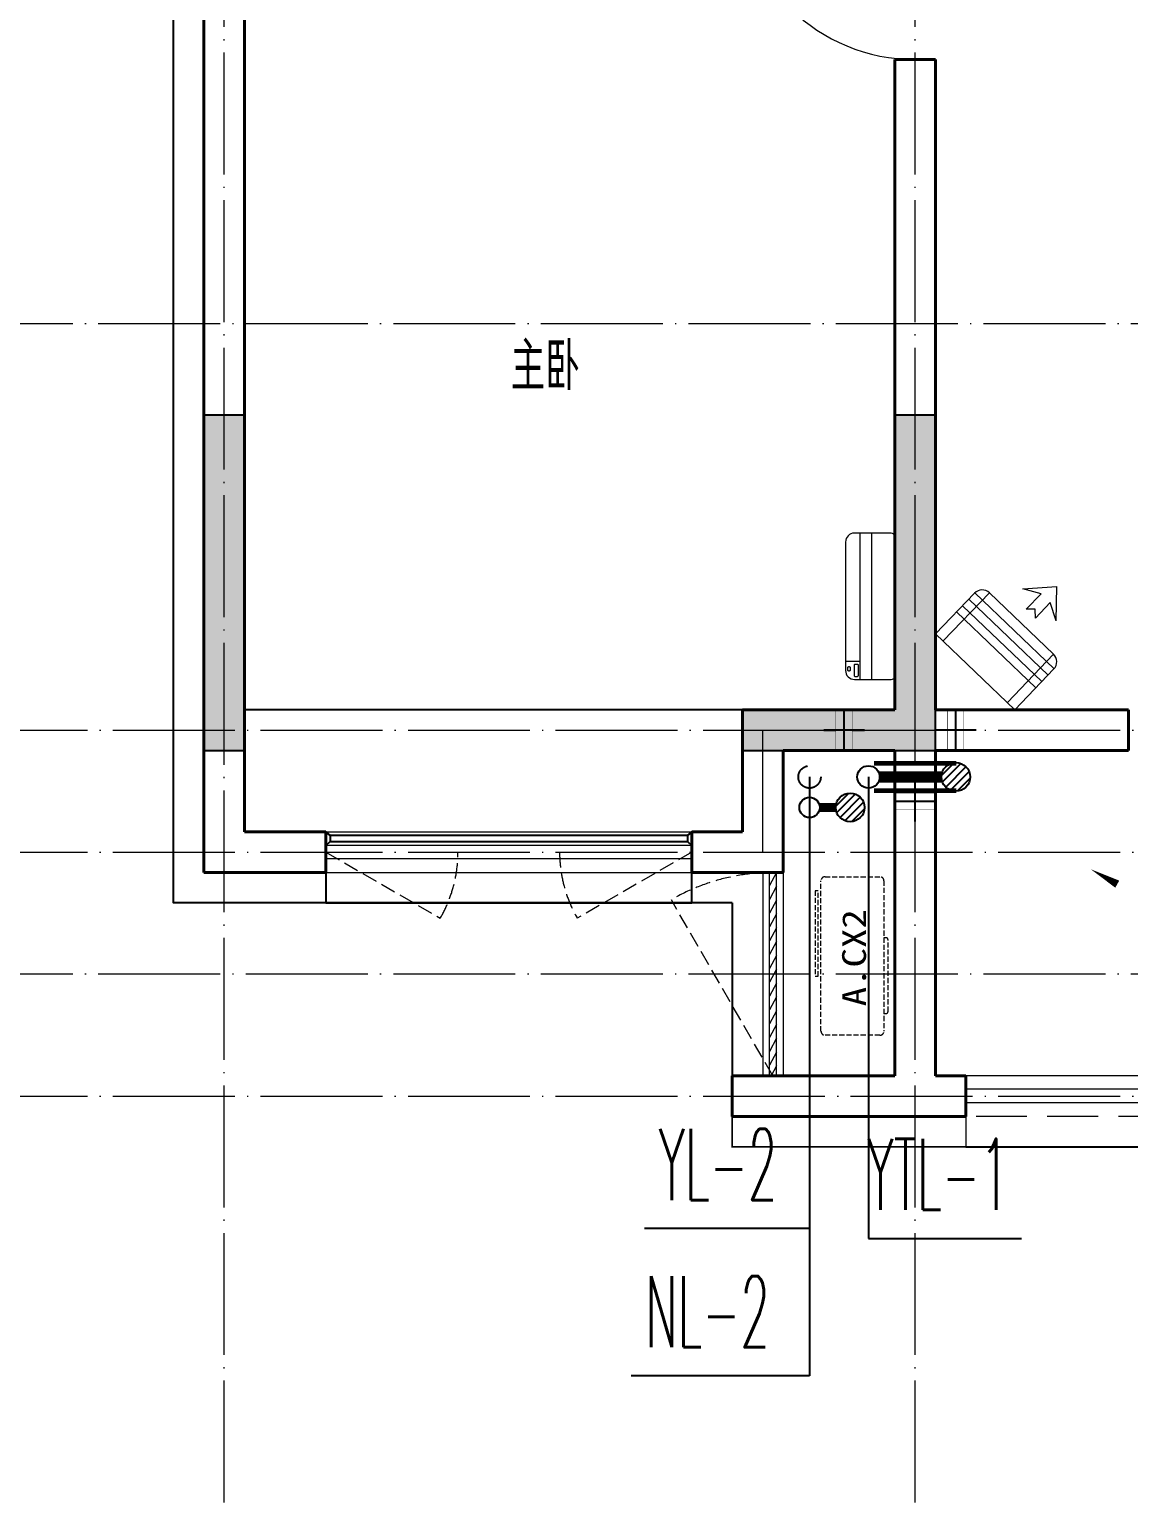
# Model space of a CAD drawing. Extents: x 27938 to 1042331, y -235042 to 1535213.
# Drawn here: x 681458 to 686867, y 362824 to 370072 of the extents above; entities that cross this region are included whole.
import ezdxf

# ---------------------------------------------------------------- set-up
doc = ezdxf.new("R2010")
doc.units = 0
doc.header["$LTSCALE"] = 1000
doc.header["$MEASUREMENT"] = 0
doc.linetypes.add('DASH', pattern=[0.35, 0.25, -0.1])
doc.linetypes.add('DOTE', pattern=[2.42, 2, -0.2, 0.02, -0.2])
for name, color, linetype in [('$RECOVER_210609100354-0', 7, 'Continuous'), ('3-栏杆1', 135, 'Continuous'), ('3.5方案汇报，与郭总、侯月琴确定户型_t8$0$2020.03.04 -1安徽标准化洋房户型(UA）_t8_t8$0$看线', 154, 'Continuous'), ('COLUMN', 9, 'Continuous'), ('DIM_凝结', 3, 'Continuous'), ('DIM_阳台', 132, 'Continuous'), ('DIM_雨水', 3, 'Continuous'), ('EQUIP_地漏', 7, 'Continuous'), ('PIPE-凝结', 150, 'N'), ('PIPE-阳台', 132, 'YT'), ('PUB_TEXT', 4, 'Continuous'), ('VALVE_不分区给水', 7, 'Continuous'), ('VPIPE-凝结', 150, 'Continuous'), ('VPIPE-阳台', 132, 'YT'), ('VPIPE-雨水', 4, 'DASH'), ('机电标识类', 1, 'Continuous'), ('看线', 251, 'Continuous')]:
    doc.layers.add(name, color=color, linetype=linetype)
for name, color, linetype, lineweight in [('DOTE', 19, 'DOTE', 9), ('PUB_HATCH', 8, 'Continuous', 9), ('WALL', 9, 'Continuous', 40), ('WINDOW', 8, 'Continuous', 15), ('平面-排水沟', 86, 'Continuous', 15), ('平面-栏杆', 135, 'Continuous', 15), ('平面-看线', 45, 'Continuous', 15), ('平面-空调室内机', 176, 'Continuous', 9), ('平面-空调预留孔', 173, 'Continuous', 15), ('空调', 76, 'Continuous', 13)]:
    doc.layers.add(name, color=color, linetype=linetype, lineweight=lineweight)
doc.styles.add('_TWT_SERIAL', font='simplex.shx', dxfattribs={"width": 0.6, "oblique": 10, "height": 3, "bigfont": 'aadri.shx'})
doc.styles.get("Standard").update_dxf_attribs({"font": 'gbenor.shx', "bigfont": 'gbcbig.shx'})
doc.styles.add('黑体', font='simhei.ttf')
doc.linetypes.add('N', pattern='A,3,-0.2,["N",Standard,S=0.25,R=0,X=-0.1,Y=-0.115],-0.2', length=3.4)
doc.linetypes.add('YT', pattern='A,3,-0.2,["YT",Standard,S=0.25,R=0,X=-0.1,Y=-0.115],-0.35', length=3.55)

# ---------------------------------------------------------------- blocks, each defined once
blk = doc.blocks.new('DSFDS')
at = {"layer": '3-栏杆1', "color": 0}
for p, q in [((490702.7, 517230.7), (490682.5, 517248.5)), ((490682.5, 517248.5), (490702.7, 517230.7)), ((492462.2, 517230.6), (490702.7, 517230.7)), ((490702.7, 517230.7), (490702.7, 517201.4)), ((492462.2, 517230.7), (492482.5, 517248.5)), ((492482.5, 517248.5), (492462.2, 517230.7)), ((492462.2, 517230.7), (492462.2, 517201.4)), ((490682.5, 517181.5), (490702.7, 517201.4)), ((490702.7, 517201.4), (492462.2, 517201.3)), ((492462.2, 517201.4), (492482.5, 517181.5)), ((492482.5, 517181.5), (492462.2, 517201.4))]:
    blk.add_line(p, q, dxfattribs=at)
blk = doc.blocks.new('dongkong')
at = {"color": 0}
blk.add_wipeout([(-603756, 210771), (-603756, 210570.8), (-603836, 210570.8), (-603836, 210771)], dxfattribs=at)
at = {"layer": '机电标识类', "color": 0, "linetype": 'DASH', "ltscale": 400}
for p, q in [((-603796, 210771), (-603796, 210570.8)), ((-603896, 210670.7), (-603696, 210670.7))]:
    blk.add_line(p, q, dxfattribs=at)
at = {"layer": '空调', "color": 0, "linetype": 'DASH', "const_width": 2}
blk.add_lwpolyline([(-603756, 210771), (-603756, 210570.8), (-603836, 210570.8), (-603836, 210771)], close=True, dxfattribs=at)
blk = doc.blocks.new('ferre')
at = {"layer": '平面-空调预留孔', "color": 0, "linetype": 'DASH', "ltscale": 0.1}
for p, q in [((93392.7, 115403.5), (93392.7, 115393.5)), ((93765.6, 115393.5), (93765.6, 115403.5)), ((93402.7, 115383.5), (93755.6, 115383.5))]:
    blk.add_line(p, q, dxfattribs=at)
blk.add_lwpolyline([(94045.9, 115403.5), (93305.9, 115403.5, -0.414214), (93285.9, 115423.5), (93285.9, 115693.5, -0.414214), (93305.9, 115713.5), (94045.9, 115713.5, -0.414214), (94065.9, 115693.5), (94065.9, 115423.5, -0.414214)], format="xyb", close=True, dxfattribs=at)
blk.add_lwpolyline([(93996.7, 115742.6), (93576.8, 115742.6), (93576.8, 115727.5), (93996.7, 115727.5)], close=True, dxfattribs=at)
for centre, start, end in [((93402.7, 115393.5), 180, 270), ((93755.6, 115393.5), 270, 0)]:
    blk.add_arc(centre, 10, start, end, dxfattribs=at)
at = {"layer": '平面-空调预留孔', "color": 0, "linetype": 'DASH', "ltscale": 0.1, "style": '黑体', "width": 1.2}
blk.add_text('A.CX2', height=117.05, dxfattribs=at).set_placement((93428.3, 115492.1))
blk = doc.blocks.new('fergve')
at = {"layer": '平面-空调预留孔', "color": 8, "linetype": 'DASH', "ltscale": 0.1}
blk.add_blockref('ferre', (25670, -60415.8), dxfattribs=at)
blk = doc.blocks.new('A$C001338C2')
at = {"color": 0}
for p, q in [((845, 303.6), (55, 303.6)), ((109.1, 214.8), (109.1, 303.6)), ((0, 248.6), (0, 22)), ((900, 22), (900, 248.6)), ((22, 0), (878, 0))]:
    blk.add_line(p, q, dxfattribs=at)
at = {"color": 0, "lineweight": 5}
for p, q in [((900, 214.8), (0, 214.8)), ((900, 143.2), (0, 143.2))]:
    blk.add_line(p, q, dxfattribs=at)
at = {"color": 0}
for points in [[(73.1, 275), (56.8, 275, -0.414214), (51.3, 280.5), (51.3, 283.4, -0.414214), (56.8, 288.9), (73.1, 288.9, -0.414214), (78.6, 283.4), (78.6, 280.5, -0.414214)], [(89.2, 226.4), (22.2, 226.4, -0.414214), (16.7, 231.9), (16.7, 243.1, -0.414214), (22.2, 248.6), (89.2, 248.6, -0.414214), (94.7, 243.1), (94.7, 231.9, -0.414214)]]:
    blk.add_lwpolyline(points, format="xyb", close=True, dxfattribs=at)
for centre, radius, start, end in [((55, 248.6), 55, 90, 180), ((845, 248.6), 55, 360, 90), ((22, 22), 22, 180, 270), ((878, 22), 22, 270, 360)]:
    blk.add_arc(centre, radius, start, end, dxfattribs=at)
blk = doc.blocks.new('dasdasf1sa2f31as32f')
at = {"color": 0}
for p, q in [((-116, 585.6), (43.3, 640.5)), ((-22.8, 585.5), (-116, 585.6)), ((-22.8, 585.5), (-73.4, 493.2)), ((82.7, 476.6), (43.3, 640.5)), ((-269.8, 524.3), (-427.7, 236.5)), ((-269.8, 524.3), (113.7, 314)), ((32.4, 555.1), (-18.1, 462.9)), ((82.7, 476.6), (32.4, 555.1)), ((-473.5, 259.7), (-339.5, 504)), ((114.7, 208.4), (-359.1, 468.2)), ((134.6, 245.5), (-338.8, 505.1)), ((-31.3, 504.4), (-73.4, 493.2)), ((-18.1, 462.9), (-31.3, 504.4)), ((72.3, 131.9), (-401.1, 391.6)), ((92.6, 168.8), (-380.9, 428.5)), ((113.7, 314), (-44.2, 26.2)), ((0, 0), (-473.5, 259.7)), ((134, 244.4), (0, 0))]:
    blk.add_line(p, q, dxfattribs=at)
for centre, start, end in [((-294.5, 479.4), 61.25933, 151.25933), ((89, 269), 331.25933, 61.25933)]:
    blk.add_arc(centre, 51.3, start, end, dxfattribs=at)
blk = doc.blocks.new('GFDGDGRDGRDG')
at = {"layer": 'DOTE', "linetype": 'DOTE', "ltscale": 0.3}
for p, q in [((575593.7, 360558.3), (575593.7, 376108.3)), ((578993.7, 360558.3), (578993.7, 368758.3)), ((626393.7, 366358.3), (573593.7, 366358.3)), ((573593.7, 364358.3), (626393.7, 364358.3)), ((578243.7, 363758.3), (578243.7, 364358.3)), ((573593.7, 363758.3), (626393.7, 363758.3)), ((626393.7, 363158.3), (573593.7, 363158.3)), ((573593.7, 362558.3), (626393.7, 362558.3))]:
    blk.add_line(p, q, dxfattribs=at)
blk = doc.blocks.new('HFHFHFHFTF')
at = {"layer": 'PUB_HATCH'}
for points in [[(536216.6, 366523.7), (536416.6, 366523.7), (536416.6, 368173.7), (536216.6, 368173.7)], [(539816.6, 366523.7), (539816.6, 368173.7), (539616.6, 368173.7), (539616.6, 366723.7), (538866.6, 366723.7), (538866.6, 366523.7)]]:
    blk.add_hatch(color=256, dxfattribs=at).paths.add_polyline_path(points)
at = {"layer": 'COLUMN', "color": 8}
for p, q in [((536416.6, 368173.7), (536216.6, 368173.7)), ((536216.6, 368173.7), (536216.6, 366523.7)), ((536416.6, 366523.7), (536416.6, 368173.7)), ((539816.6, 368173.7), (539616.6, 368173.7)), ((539616.6, 368173.7), (539616.6, 366723.7)), ((539816.6, 366523.7), (539816.6, 368173.7)), ((539616.6, 366723.7), (538866.6, 366723.7)), ((538866.6, 366723.7), (538866.6, 366523.7)), ((536216.6, 366523.7), (536416.6, 366523.7)), ((538866.6, 366523.7), (539816.6, 366523.7))]:
    blk.add_line(p, q, dxfattribs=at)
blk = doc.blocks.new('$VALVE$00000533')
at = {"ltscale": 0.5, "const_width": 25}
for points in [[(-225, 75), (225, 75)], [(-225, -75), (225, -75)]]:
    blk.add_lwpolyline(points, dxfattribs=at)
blk = doc.blocks.new('$WINLIB2D$00000001')
at = {"color": 0}
for points in [[(-0.5, 0.5), (-0.5, -0.5)], [(-0.5, 0.5), (0.5, 0.5)], [(0.5, -0.5), (0.5, 0.5)], [(0.5, 0.1667), (-0.5, 0.1667)], [(0.5, -0.1667), (-0.5, -0.1667)], [(-0.5, -0.5), (0.5, -0.5)]]:
    blk.add_lwpolyline(points, dxfattribs=at)
blk = doc.blocks.new('$DorLib2D$00000001')
for p, q in [((0.45, 0.975), (0.5, 0.975)), ((0.45, 0), (0.45, 0.975)), ((0.5, 0), (0.5, 0.975)), ((0.5, 0), (0.45, 0))]:
    blk.add_line(p, q)
at = {"lineweight": 13}
blk.add_arc((0.475, 0), 0.975, 91.46928, 180, dxfattribs=at)
blk = doc.blocks.new('$WINLIB2D$00000039')
at = {"color": 0}
for points in [[(-0.5, 0.5), (-0.5, -0.5)], [(0.5, 0.5), (-0.5, 0.5)], [(0.5, -0.5), (0.5, 0.5)], [(-0.5, 0.1667), (0.5, 0.1667)], [(-0.3839, -0.1667), (-0.448, 0.1667)], [(-0.3159, -0.1667), (-0.38, 0.1667)], [(-0.2479, -0.1667), (-0.312, 0.1667)], [(-0.1799, -0.1667), (-0.244, 0.1667)], [(-0.1119, -0.1667), (-0.176, 0.1667)], [(-0.0439, -0.1667), (-0.108, 0.1667)], [(0.0241, -0.1667), (-0.04, 0.1667)], [(0.0921, -0.1667), (0.028, 0.1667)], [(0.16, -0.1667), (0.0959, 0.1667)], [(0.228, -0.1667), (0.1639, 0.1667)], [(0.296, -0.1667), (0.2319, 0.1667)], [(0.364, -0.1667), (0.2999, 0.1667)], [(0.432, -0.1667), (0.3679, 0.1667)], [(0.5, -0.1667), (0.4359, 0.1667)], [(-0.4519, -0.1667), (-0.5, 0.0836)], [(-0.5, -0.1667), (0.5, -0.1667)], [(0.5, -0.5), (-0.5, -0.5)]]:
    blk.add_lwpolyline(points, dxfattribs=at)
blk = doc.blocks.new('$TwtSys$00000141')
for p, q in [((-141, 12), (-15, 138)), ((-141, 12), (-15, 138)), ((-131, -53), (53, 131)), ((-131, -53), (53, 131)), ((-100, -100), (100, 100)), ((-100, -100), (100, 100)), ((-49, -131), (131, 49)), ((-49, -131), (131, 49)), ((17, -138), (138, -17)), ((17, -138), (138, -17))]:
    blk.add_line(p, q)
blk.add_circle((0, 0), 141)
blk.add_circle((0, 0), 141)

msp = doc.modelspace()

# ---------------------------------------------------------------- linework, layer by layer
at = {"layer": '$RECOVER_210609100354-0', "color": 8, "const_width": 8}
msp.add_lwpolyline([(684916.6, 364723.7), (684916.6, 364573.7), (686066.6, 364573.7), (686066.6, 364723.7)], dxfattribs=at)
at = {"layer": '3.5方案汇报，与郭总、侯月琴确定户型_t8$0$2020.03.04 -1安徽标准化洋房户型(UA）_t8_t8$0$看线', "color": 8, "ltscale": 10}
msp.add_lwpolyline([(684966.6, 366723.7), (682516.6, 366723.7)], dxfattribs=at)
at = {"layer": 'DIM_凝结'}
for p, q in [((685296.6, 366243.7), (685296.6, 363447.8)), ((685296.6, 363447.8), (684418.6, 363447.8))]:
    msp.add_line(p, q, dxfattribs=at)
at = {"layer": 'DIM_阳台'}
for p, q in [((685586.6, 366393.7), (685586.6, 364123.6)), ((685586.6, 364123.6), (686339.2, 364123.6))]:
    msp.add_line(p, q, dxfattribs=at)
at = {"layer": 'DIM_雨水'}
for p, q in [((685296.6, 366393.7), (685296.6, 364172)), ((685296.6, 364172), (684483.9, 364172))]:
    msp.add_line(p, q, dxfattribs=at)
at = {"layer": 'PIPE-凝结', "const_width": 45}
msp.add_lwpolyline([(685346.6, 366243.7), (685426.1, 366243.7)], dxfattribs=at)
at = {"layer": 'VPIPE-凝结'}
msp.add_circle((685296.6, 366243.7), 50, dxfattribs=at)
at = {"layer": 'VPIPE-阳台'}
msp.add_circle((685586.6, 366393.7), 55, dxfattribs=at)
at = {"layer": 'VPIPE-雨水'}
msp.add_circle((685296.6, 366393.7), 55, dxfattribs=at)
at = {"layer": 'WALL', "color": 8}
for p, q in [((682316.6, 371023.7), (682316.6, 365923.7)), ((682516.6, 370923.7), (682516.6, 366123.7)), ((685916.6, 369923.7), (685716.6, 369923.7)), ((685716.6, 369923.7), (685716.6, 366723.7)), ((684966.6, 366123.7), (684966.6, 366723.7)), ((686866.6, 366523.7), (686866.6, 366723.7)), ((685166.6, 365923.7), (685166.6, 366523.7)), ((682916.6, 366123.7), (682516.6, 366123.7)), ((682916.6, 365923.7), (682916.6, 366123.7)), ((684966.6, 366123.7), (684716.6, 366123.7)), ((684716.6, 366123.7), (684716.6, 365923.7)), ((682316.6, 365923.7), (682916.6, 365923.7)), ((684716.6, 365923.7), (685166.6, 365923.7)), ((685716.6, 364923.7), (684916.6, 364923.7)), ((684916.6, 364723.7), (684916.6, 364923.7)), ((685916.6, 364923.7), (686066.6, 364923.7)), ((686066.6, 364923.7), (686066.6, 364723.7)), ((685816.6, 364723.7), (684916.6, 364723.7)), ((685816.6, 364723.7), (686066.6, 364723.7))]:
    msp.add_line(p, q, dxfattribs=at)
at = {"layer": 'WINDOW', "color": 8, "linetype": 'DASH', "ltscale": 0.3}
for points in [[(682916.6, 366023.7), (683479.7, 365699.1, 0.131485), (683566.6, 366023.7)], [(684716.6, 366023.7), (684153.5, 365699.1, -0.131485), (684066.6, 366023.7)], [(685116.6, 364923.7), (684616.6, 365789.8, -0.131652), (685116.6, 365923.7)]]:
    msp.add_lwpolyline(points, format="xyb", dxfattribs=at)
at = {"layer": '平面-排水沟', "color": 8}
msp.add_lwpolyline([(686977.7, 365772.4, 0, 0, 0), (686680.4, 365939.9, 0, 40, 0), (686811.1, 365866.3, 0, 0, 0)], format="xyseb", dxfattribs=at)
at = {"layer": '平面-栏杆', "color": 8}
for points in [[(690566.6, 364857.1), (686066.6, 364857.1)], [(690566.6, 364790.4), (686066.6, 364790.4)]]:
    msp.add_lwpolyline(points, dxfattribs=at)
at = {"layer": '平面-看线', "color": 8}
msp.add_lwpolyline([(690566.6, 364923.7), (686066.6, 364923.7)], dxfattribs=at)
at = {"layer": '平面-看线', "color": 8, "linetype": 'DASH'}
msp.add_lwpolyline([(690566.6, 364723.7), (686066.6, 364723.7)], dxfattribs=at)
at = {"layer": '看线', "color": 8}
msp.add_lwpolyline([(684916.6, 365773.7), (682166.6, 365773.7), (682166.6, 373973.7), (683966.9, 373973.7), (683966.9, 374523.7), (684116.9, 374523.7)], dxfattribs=at)
at = {"layer": '看线', "color": 8, "ltscale": 0.5}
for points in [[(682916.6, 365923.7), (682916.6, 365773.7), (684716.6, 365773.7), (684716.6, 365923.7)], [(684916.6, 365773.7), (684916.6, 364923.7)], [(686066.6, 364573.7), (690566.6, 364573.7)]]:
    msp.add_lwpolyline(points, dxfattribs=at)

# ---------------------------------------------------------------- block references
at = {"color": 8, "rotation": 90}
msp.add_blockref('fergve', (740650.7, 246166.9), dxfattribs=at)
at = {"layer": '3-栏杆1', "color": 8}
msp.add_blockref('DSFDS', (192234.1, -151124.7), dxfattribs=at)
at = {"layer": 'EQUIP_地漏', "xscale": 0.5, "yscale": 0.5, "zscale": 0.5, "rotation": 180}
msp.add_blockref('$TwtSys$00000141', (685496.6, 366243.7), dxfattribs=at)
at = {"layer": 'WINDOW'}
for name, p, xscale, yscale, zscale, rotation in [('$DorLib2D$00000001', (685816.6, 370373.7), -900, -900, -900, 270.0000000020753), ('$WINLIB2D$00000001', (683816.6, 366023.7), 1800, -199.9999999990687, 1800, 359.9999999997785), ('$WINLIB2D$00000039', (685116.6, 365423.7), -1000, -100, -1000, 270)]:
    msp.add_blockref(name, p, dxfattribs=dict(at, xscale=xscale, yscale=yscale, zscale=zscale, rotation=rotation))
at = {"layer": '平面-空调室内机', "color": 8, "ltscale": 0.3, "xscale": -1, "rotation": 180}
msp.add_blockref('dongkong', (1289262.5, 577294.5), dxfattribs=at)
at = {"layer": '平面-空调室内机', "color": 8, "ltscale": 0.3}
for p, rotation in [((82220.5, 577294.5), 180), ((896487.3, 970069.8), 89.99999999999999)]:
    msp.add_blockref('dongkong', p, dxfattribs=dict(at, rotation=rotation))
at = {"layer": '平面-空调预留孔', "color": 8, "xscale": 0.800000000046565, "yscale": 0.800000000046565, "zscale": 0.800000000046565, "rotation": 90.00000023343017}
msp.add_blockref('A$C001338C2', (685716.5, 366873.7), dxfattribs=at)

# ---------------------------------------------------------------- texts
at = {"layer": 'DIM_凝结', "color": 7, "style": '_TWT_SERIAL', "width": 0.48}
msp.add_text('NL-2', height=350, dxfattribs=at).set_placement((684488.6, 363587.8))
at = {"layer": 'DIM_阳台', "color": 7, "style": '_TWT_SERIAL', "width": 0.48}
msp.add_text('YTL-1', height=350, dxfattribs=at).set_placement((685581.2, 364263.6))
at = {"layer": 'DIM_雨水', "color": 7, "style": '_TWT_SERIAL', "width": 0.48}
msp.add_text('YL-2', height=350, dxfattribs=at).set_placement((684553.9, 364312))
at = {"layer": 'PUB_TEXT', "color": 8}
msp.add_text('主卧', height=236.31, dxfattribs=at).set_placement((683825.7, 368295.9))

# ---------------------------------------------------------------- next in the draw order: linework, layer by layer
at = {"layer": 'PIPE-阳台', "const_width": 55}
msp.add_lwpolyline([(685641.6, 366393.7), (685946.1, 366393.7)], dxfattribs=at)
at = {"layer": 'WALL', "color": 8}
for p, q in [((685916.6, 366723.7), (685916.6, 369923.7)), ((686866.6, 366723.7), (685916.6, 366723.7)), ((685716.6, 364923.7), (685716.6, 366523.7)), ((685916.6, 364923.7), (685916.6, 366523.7)), ((685916.6, 366523.7), (686866.6, 366523.7))]:
    msp.add_line(p, q, dxfattribs=at)

# ---------------------------------------------------------------- next in the draw order: block references
at = {"layer": 'EQUIP_地漏', "xscale": 0.5, "yscale": 0.5, "zscale": 0.5, "rotation": 180}
msp.add_blockref('$TwtSys$00000141', (686016.6, 366393.7), dxfattribs=at)
at = {"layer": 'VALVE_不分区给水', "xscale": -0.8999999999999999, "yscale": -0.8999999999999999, "zscale": 0.8999999999999999}
msp.add_blockref('$VALVE$00000533', (685816.6, 366393.7), dxfattribs=at)
at = {"layer": '平面-空调室内机', "color": 8, "ltscale": 0.3, "rotation": 180}
msp.add_blockref('dongkong', (81670.4, 577294.5), dxfattribs=at)
at = {"layer": '平面-空调预留孔', "color": 8, "rotation": 344.9999999966897}
msp.add_blockref('dasdasf1sa2f31as32f', (686306.7, 366723.7), dxfattribs=at)

# ---------------------------------------------------------------- next in the draw order: linework, layer by layer
at = {"layer": 'WALL', "color": 8}
for p, q in [((684966.6, 366723.7), (685716.6, 366723.7)), ((685166.6, 366523.7), (685716.6, 366523.7))]:
    msp.add_line(p, q, dxfattribs=at)

# ---------------------------------------------------------------- next in the draw order: block references
at = {"color": 8}
msp.add_blockref('HFHFHFHFTF', (146100, 0), dxfattribs=at)
at = {"layer": '3.5方案汇报，与郭总、侯月琴确定户型_t8$0$2020.03.04 -1安徽标准化洋房户型(UA）_t8_t8$0$看线', "ltscale": 10}
msp.add_blockref('GFDGDGRDGRDG', (106822.9, 2265.4), dxfattribs=at)

doc.saveas('drawing.dxf')
